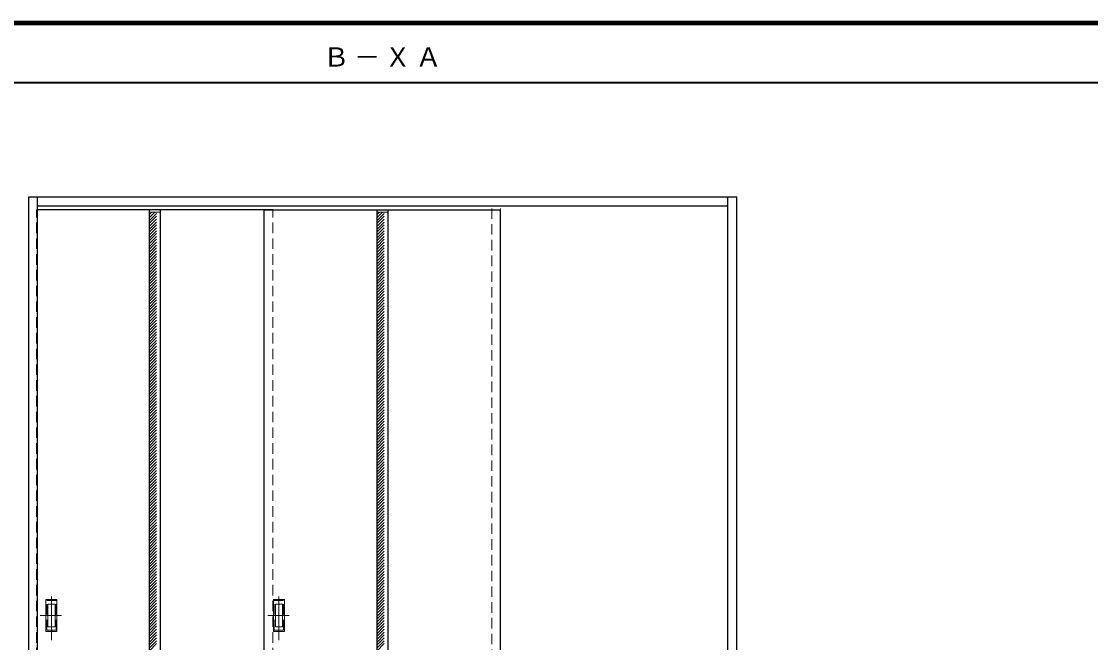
# Model space of a CAD drawing. Units: millimetres, scale not verified. Extents: x -6000 to 5700, y -4307 to 4260.
# Drawn here: x -3932 to -267, y 2045 to 4175 of the extents above; entities that cross this region are included whole.
import ezdxf

# ---------------------------------------------------------------- set-up
doc = ezdxf.new("R2010")
doc.units = ezdxf.units.MM
doc.header["$LTSCALE"] = 30
doc.linetypes.add('CHAIN1', pattern=[8, 5, -1, 1, -1])
doc.linetypes.add('DASHED1', pattern=[1.8, 1.2, -0.6])
for name, color, linetype, lineweight in [('0-2_扉', 3, 'Continuous', 25), ('0-4_枠', 3, 'Continuous', 25), ('0-6_引手', 7, 'Continuous', 18), ('0-A_文字', 7, 'Continuous', 18), ('0-C_ハッチ', 4, 'DASHED1', 9), ('F-1_枠', 6, 'Continuous', 40)]:
    doc.layers.add(name, color=color, linetype=linetype, lineweight=lineweight)
doc.styles.add('ＭＳ ゴシック', font='')
doc.styles.get('ＭＳ ゴシック').set_extended_font_data('MS Gothic')

msp = doc.modelspace()

# ---------------------------------------------------------------- linework, layer by layer
at = {"layer": '0-2_扉', "color": 4, "linetype": 'DASHED1', "lineweight": 9}
for p, q in [((-3877, 3529), (-3880, 3529)), ((-3880, 1181), (-3880, 3529)), ((-3070, 1181), (-3070, 3529)), ((-2320, 1176), (-2320, 3543)), ((-2290, 1176), (-2290, 3543))]:
    msp.add_line(p, q, dxfattribs=at)
at = {"layer": '0-2_扉'}
for p, q in [((-3070, 3529), (-3877, 3529)), ((-3494, 3529), (-3494, 1181)), ((-3456, 3529), (-3456, 1181)), ((-3070, 3529), (-3100, 3529)), ((-3100, 3529), (-2290, 3529)), ((-3100, 1181), (-3100, 3529)), ((-2714, 3529), (-2714, 1181)), ((-2676, 3529), (-2676, 1181)), ((-2290, 1181), (-2290, 3529))]:
    msp.add_line(p, q, dxfattribs=at)
at = {"layer": '0-2_扉', "color": 7, "lineweight": 18}
for p, q in [((-3494, 3521), (-3456, 3521)), ((-2714, 3521), (-2676, 3521))]:
    msp.add_line(p, q, dxfattribs=at)
at = {"layer": '0-4_枠'}
for p, q in [((-3907, 3573), (-1480, 3573)), ((-3877, 1173), (-3877, 3573)), ((-1510, 1173), (-1510, 3573)), ((-1480, 1173), (-1480, 3573)), ((-3877, 3543), (-1510, 3543))]:
    msp.add_line(p, q, dxfattribs=at)
msp.add_lwpolyline([(-3877, 1173), (-3907, 1173), (-3907, 3573)], dxfattribs=at)
at = {"layer": '0-6_引手', "linetype": 'CHAIN1'}
for p, q in [((-3829, 2053.27), (-3829, 2224.12)), ((-3049, 2053.27), (-3049, 2224.12)), ((-3867.07, 2138.5), (-3794.56, 2138.5)), ((-3087.07, 2138.5), (-3014.56, 2138.5))]:
    msp.add_line(p, q, dxfattribs=at)
at = {"layer": '0-6_引手'}
for p, q in [((-3848, 2193.5), (-3810, 2193.5)), ((-3848, 2083.5), (-3848, 2193.5)), ((-3841.5, 2177.5), (-3816.5, 2177.5)), ((-3841.5, 2099.5), (-3841.5, 2177.5)), ((-3816.5, 2099.5), (-3816.5, 2177.5)), ((-3810, 2083.5), (-3810, 2193.5)), ((-3068, 2193.5), (-3030, 2193.5)), ((-3068, 2083.5), (-3068, 2193.5)), ((-3061.5, 2177.5), (-3036.5, 2177.5)), ((-3061.5, 2099.5), (-3061.5, 2177.5)), ((-3036.5, 2099.5), (-3036.5, 2177.5)), ((-3030, 2083.5), (-3030, 2193.5)), ((-3841.5, 2099.5), (-3816.5, 2099.5)), ((-3061.5, 2099.5), (-3036.5, 2099.5)), ((-3848, 2083.5), (-3810, 2083.5)), ((-3068, 2083.5), (-3030, 2083.5))]:
    msp.add_line(p, q, dxfattribs=at)
at = {"layer": '0-6_引手', "linetype": 'DASHED1'}
for p, q in [((-3813, 2087.5), (-3813, 2189.5)), ((-3033, 2087.5), (-3033, 2189.5)), ((-3845, 2087.5), (-3813, 2087.5)), ((-3065, 2087.5), (-3033, 2087.5))]:
    msp.add_line(p, q, dxfattribs=at)
for points in [[(-3845, 2087.5), (-3845, 2189.5), (-3813, 2189.5)], [(-3065, 2087.5), (-3065, 2189.5), (-3033, 2189.5)]]:
    msp.add_lwpolyline(points, dxfattribs=at)
at = {"layer": '0-C_ハッチ'}
for p, q in [((-3494, 3511.3), (-3484.3, 3521)), ((-3494, 3491.5), (-3464.5, 3521)), ((-3494, 3501.4), (-3474.4, 3521)), ((-3494, 3481.6), (-3456, 3519.6)), ((-2714, 3511.3), (-2704.3, 3521)), ((-2714, 3491.5), (-2684.5, 3521)), ((-2714, 3501.4), (-2694.4, 3521)), ((-2714, 3481.6), (-2676, 3519.6)), ((-3494, 3471.7), (-3456, 3509.7)), ((-3494, 3461.8), (-3456, 3499.8)), ((-3494, 3451.9), (-3456, 3489.9)), ((-2714, 3471.7), (-2676, 3509.7)), ((-2714, 3461.8), (-2676, 3499.8)), ((-2714, 3451.9), (-2676, 3489.9)), ((-3494, 3442), (-3456, 3480)), ((-3494, 3432.1), (-3456, 3470.1)), ((-3494, 3422.2), (-3456, 3460.2)), ((-3494, 3412.3), (-3456, 3450.3)), ((-2714, 3442), (-2676, 3480)), ((-2714, 3432.1), (-2676, 3470.1)), ((-2714, 3422.2), (-2676, 3460.2)), ((-2714, 3412.3), (-2676, 3450.3)), ((-3494, 3402.41), (-3456, 3440.41)), ((-3494, 3392.51), (-3456, 3430.51)), ((-3494, 3382.61), (-3456, 3420.61)), ((-3494, 3372.71), (-3456, 3410.71)), ((-2714, 3402.41), (-2676, 3440.41)), ((-2714, 3392.51), (-2676, 3430.51)), ((-2714, 3382.61), (-2676, 3420.61)), ((-2714, 3372.71), (-2676, 3410.71)), ((-3494, 3362.81), (-3456, 3400.81)), ((-3494, 3352.91), (-3456, 3390.91)), ((-3494, 3343.01), (-3456, 3381.01)), ((-2714, 3362.81), (-2676, 3400.81)), ((-2714, 3352.91), (-2676, 3390.91)), ((-2714, 3343.01), (-2676, 3381.01)), ((-3494, 3333.11), (-3456, 3371.11)), ((-3494, 3323.21), (-3456, 3361.21)), ((-3494, 3313.31), (-3456, 3351.31)), ((-3494, 3303.41), (-3456, 3341.41)), ((-2714, 3333.11), (-2676, 3371.11)), ((-2714, 3323.21), (-2676, 3361.21)), ((-2714, 3313.31), (-2676, 3351.31)), ((-2714, 3303.41), (-2676, 3341.41)), ((-3494, 3293.51), (-3456, 3331.51)), ((-3494, 3283.61), (-3456, 3321.61)), ((-3494, 3273.71), (-3456, 3311.71)), ((-3494, 3263.81), (-3456, 3301.81)), ((-2714, 3293.51), (-2676, 3331.51)), ((-2714, 3283.61), (-2676, 3321.61)), ((-2714, 3273.71), (-2676, 3311.71)), ((-2714, 3263.81), (-2676, 3301.81)), ((-3494, 3253.91), (-3456, 3291.91)), ((-3494, 3244.01), (-3456, 3282.01)), ((-3494, 3234.11), (-3456, 3272.11)), ((-3494, 3224.21), (-3456, 3262.21)), ((-2714, 3253.91), (-2676, 3291.91)), ((-2714, 3244.01), (-2676, 3282.01)), ((-2714, 3234.11), (-2676, 3272.11)), ((-2714, 3224.21), (-2676, 3262.21)), ((-3494, 3214.31), (-3456, 3252.31)), ((-3494, 3204.42), (-3456, 3242.42)), ((-3494, 3194.52), (-3456, 3232.52)), ((-2714, 3214.31), (-2676, 3252.31)), ((-2714, 3204.42), (-2676, 3242.42)), ((-2714, 3194.52), (-2676, 3232.52)), ((-3494, 3184.62), (-3456, 3222.62)), ((-3494, 3174.72), (-3456, 3212.72)), ((-3494, 3164.82), (-3456, 3202.82)), ((-3494, 3154.92), (-3456, 3192.92)), ((-2714, 3184.62), (-2676, 3222.62)), ((-2714, 3174.72), (-2676, 3212.72)), ((-2714, 3164.82), (-2676, 3202.82)), ((-2714, 3154.92), (-2676, 3192.92)), ((-3494, 3145.02), (-3456, 3183.02)), ((-3494, 3135.12), (-3456, 3173.12)), ((-3494, 3125.22), (-3456, 3163.22)), ((-3494, 3115.32), (-3456, 3153.32)), ((-2714, 3145.02), (-2676, 3183.02)), ((-2714, 3135.12), (-2676, 3173.12)), ((-2714, 3125.22), (-2676, 3163.22)), ((-2714, 3115.32), (-2676, 3153.32)), ((-3494, 3105.42), (-3456, 3143.42)), ((-3494, 3095.52), (-3456, 3133.52)), ((-3494, 3085.62), (-3456, 3123.62)), ((-2714, 3105.42), (-2676, 3143.42)), ((-2714, 3095.52), (-2676, 3133.52)), ((-2714, 3085.62), (-2676, 3123.62)), ((-3494, 3075.72), (-3456, 3113.72)), ((-3494, 3065.82), (-3456, 3103.82)), ((-3494, 3055.92), (-3456, 3093.92)), ((-3494, 3046.02), (-3456, 3084.02)), ((-2714, 3075.72), (-2676, 3113.72)), ((-2714, 3065.82), (-2676, 3103.82)), ((-2714, 3055.92), (-2676, 3093.92)), ((-2714, 3046.02), (-2676, 3084.02)), ((-3494, 3036.12), (-3456, 3074.12)), ((-3494, 3026.22), (-3456, 3064.22)), ((-3494, 3016.32), (-3456, 3054.32)), ((-3494, 3006.43), (-3456, 3044.43)), ((-2714, 3036.12), (-2676, 3074.12)), ((-2714, 3026.22), (-2676, 3064.22)), ((-2714, 3016.32), (-2676, 3054.32)), ((-2714, 3006.43), (-2676, 3044.43)), ((-3494, 2996.53), (-3456, 3034.53)), ((-3494, 2986.63), (-3456, 3024.63)), ((-3494, 2976.73), (-3456, 3014.73)), ((-2714, 2996.53), (-2676, 3034.53)), ((-2714, 2986.63), (-2676, 3024.63)), ((-2714, 2976.73), (-2676, 3014.73)), ((-3494, 2966.83), (-3456, 3004.83)), ((-3494, 2956.93), (-3456, 2994.93)), ((-3494, 2947.03), (-3456, 2985.03)), ((-3494, 2937.13), (-3456, 2975.13)), ((-2714, 2966.83), (-2676, 3004.83)), ((-2714, 2956.93), (-2676, 2994.93)), ((-2714, 2947.03), (-2676, 2985.03)), ((-2714, 2937.13), (-2676, 2975.13)), ((-3494, 2927.23), (-3456, 2965.23)), ((-3494, 2917.33), (-3456, 2955.33)), ((-3494, 2907.43), (-3456, 2945.43)), ((-3494, 2897.53), (-3456, 2935.53)), ((-2714, 2927.23), (-2676, 2965.23)), ((-2714, 2917.33), (-2676, 2955.33)), ((-2714, 2907.43), (-2676, 2945.43)), ((-2714, 2897.53), (-2676, 2935.53)), ((-3494, 2887.63), (-3456, 2925.63)), ((-3494, 2877.73), (-3456, 2915.73)), ((-3494, 2867.83), (-3456, 2905.83)), ((-3494, 2857.93), (-3456, 2895.93)), ((-2714, 2887.63), (-2676, 2925.63)), ((-2714, 2877.73), (-2676, 2915.73)), ((-2714, 2867.83), (-2676, 2905.83)), ((-2714, 2857.93), (-2676, 2895.93)), ((-3494, 2848.03), (-3456, 2886.03)), ((-3494, 2838.13), (-3456, 2876.13)), ((-3494, 2828.23), (-3456, 2866.23)), ((-2714, 2848.03), (-2676, 2886.03)), ((-2714, 2838.13), (-2676, 2876.13)), ((-2714, 2828.23), (-2676, 2866.23)), ((-3494, 2818.33), (-3456, 2856.33)), ((-3494, 2808.44), (-3456, 2846.44)), ((-3494, 2798.54), (-3456, 2836.54)), ((-3494, 2788.64), (-3456, 2826.64)), ((-2714, 2818.33), (-2676, 2856.33)), ((-2714, 2808.44), (-2676, 2846.44)), ((-2714, 2798.54), (-2676, 2836.54)), ((-2714, 2788.64), (-2676, 2826.64)), ((-3494, 2778.74), (-3456, 2816.74)), ((-3494, 2768.84), (-3456, 2806.84)), ((-3494, 2758.94), (-3456, 2796.94)), ((-3494, 2749.04), (-3456, 2787.04)), ((-2714, 2778.74), (-2676, 2816.74)), ((-2714, 2768.84), (-2676, 2806.84)), ((-2714, 2758.94), (-2676, 2796.94)), ((-2714, 2749.04), (-2676, 2787.04)), ((-3494, 2739.14), (-3456, 2777.14)), ((-3494, 2729.24), (-3456, 2767.24)), ((-3494, 2719.34), (-3456, 2757.34)), ((-2714, 2739.14), (-2676, 2777.14)), ((-2714, 2729.24), (-2676, 2767.24)), ((-2714, 2719.34), (-2676, 2757.34)), ((-3494, 2709.44), (-3456, 2747.44)), ((-3494, 2699.54), (-3456, 2737.54)), ((-3494, 2689.64), (-3456, 2727.64)), ((-3494, 2679.74), (-3456, 2717.74)), ((-2714, 2709.44), (-2676, 2747.44)), ((-2714, 2699.54), (-2676, 2737.54)), ((-2714, 2689.64), (-2676, 2727.64)), ((-2714, 2679.74), (-2676, 2717.74)), ((-3494, 2669.84), (-3456, 2707.84)), ((-3494, 2659.94), (-3456, 2697.94)), ((-3494, 2650.04), (-3456, 2688.04)), ((-3494, 2640.14), (-3456, 2678.14)), ((-2714, 2669.84), (-2676, 2707.84)), ((-2714, 2659.94), (-2676, 2697.94)), ((-2714, 2650.04), (-2676, 2688.04)), ((-2714, 2640.14), (-2676, 2678.14)), ((-3494, 2630.24), (-3456, 2668.24)), ((-3494, 2620.34), (-3456, 2658.34)), ((-3494, 2610.45), (-3456, 2648.45)), ((-2714, 2630.24), (-2676, 2668.24)), ((-2714, 2620.34), (-2676, 2658.34)), ((-2714, 2610.45), (-2676, 2648.45)), ((-3494, 2600.55), (-3456, 2638.55)), ((-3494, 2590.65), (-3456, 2628.65)), ((-3494, 2580.75), (-3456, 2618.75)), ((-3494, 2570.85), (-3456, 2608.85)), ((-2714, 2600.55), (-2676, 2638.55)), ((-2714, 2590.65), (-2676, 2628.65)), ((-2714, 2580.75), (-2676, 2618.75)), ((-2714, 2570.85), (-2676, 2608.85)), ((-3494, 2560.95), (-3456, 2598.95)), ((-3494, 2551.05), (-3456, 2589.05)), ((-3494, 2541.15), (-3456, 2579.15)), ((-3494, 2531.25), (-3456, 2569.25)), ((-2714, 2560.95), (-2676, 2598.95)), ((-2714, 2551.05), (-2676, 2589.05)), ((-2714, 2541.15), (-2676, 2579.15)), ((-2714, 2531.25), (-2676, 2569.25)), ((-3494, 2521.35), (-3456, 2559.35)), ((-3494, 2511.45), (-3456, 2549.45)), ((-3494, 2501.55), (-3456, 2539.55)), ((-3494, 2491.65), (-3456, 2529.65)), ((-2714, 2521.35), (-2676, 2559.35)), ((-2714, 2511.45), (-2676, 2549.45)), ((-2714, 2501.55), (-2676, 2539.55)), ((-2714, 2491.65), (-2676, 2529.65)), ((-3494, 2481.75), (-3456, 2519.75)), ((-3494, 2471.85), (-3456, 2509.85)), ((-3494, 2461.95), (-3456, 2499.95)), ((-2714, 2481.75), (-2676, 2519.75)), ((-2714, 2471.85), (-2676, 2509.85)), ((-2714, 2461.95), (-2676, 2499.95)), ((-3494, 2452.05), (-3456, 2490.05)), ((-3494, 2442.15), (-3456, 2480.15)), ((-3494, 2432.25), (-3456, 2470.25)), ((-3494, 2422.36), (-3456, 2460.36)), ((-2714, 2452.05), (-2676, 2490.05)), ((-2714, 2442.15), (-2676, 2480.15)), ((-2714, 2432.25), (-2676, 2470.25)), ((-2714, 2422.36), (-2676, 2460.36)), ((-3494, 2412.46), (-3456, 2450.46)), ((-3494, 2402.56), (-3456, 2440.56)), ((-3494, 2392.66), (-3456, 2430.66)), ((-3494, 2382.76), (-3456, 2420.76)), ((-2714, 2412.46), (-2676, 2450.46)), ((-2714, 2402.56), (-2676, 2440.56)), ((-2714, 2392.66), (-2676, 2430.66)), ((-2714, 2382.76), (-2676, 2420.76)), ((-3494, 2372.86), (-3456, 2410.86)), ((-3494, 2362.96), (-3456, 2400.96)), ((-3494, 2353.06), (-3456, 2391.06)), ((-2714, 2372.86), (-2676, 2410.86)), ((-2714, 2362.96), (-2676, 2400.96)), ((-2714, 2353.06), (-2676, 2391.06)), ((-3494, 2343.16), (-3456, 2381.16)), ((-3494, 2333.26), (-3456, 2371.26)), ((-3494, 2323.36), (-3456, 2361.36)), ((-3494, 2313.46), (-3456, 2351.46)), ((-2714, 2343.16), (-2676, 2381.16)), ((-2714, 2333.26), (-2676, 2371.26)), ((-2714, 2323.36), (-2676, 2361.36)), ((-2714, 2313.46), (-2676, 2351.46)), ((-3494, 2303.56), (-3456, 2341.56)), ((-3494, 2293.66), (-3456, 2331.66)), ((-3494, 2283.76), (-3456, 2321.76)), ((-3494, 2273.86), (-3456, 2311.86)), ((-2714, 2303.56), (-2676, 2341.56)), ((-2714, 2293.66), (-2676, 2331.66)), ((-2714, 2283.76), (-2676, 2321.76)), ((-2714, 2273.86), (-2676, 2311.86)), ((-3494, 2263.96), (-3456, 2301.96)), ((-3494, 2254.06), (-3456, 2292.06)), ((-3494, 2244.16), (-3456, 2282.16)), ((-2714, 2263.96), (-2676, 2301.96)), ((-2714, 2254.06), (-2676, 2292.06)), ((-2714, 2244.16), (-2676, 2282.16)), ((-3494, 2234.26), (-3456, 2272.26)), ((-3494, 2224.37), (-3456, 2262.37)), ((-3494, 2214.47), (-3456, 2252.47)), ((-3494, 2204.57), (-3456, 2242.57)), ((-2714, 2234.26), (-2676, 2272.26)), ((-2714, 2224.37), (-2676, 2262.37)), ((-2714, 2214.47), (-2676, 2252.47)), ((-2714, 2204.57), (-2676, 2242.57)), ((-3494, 2194.67), (-3456, 2232.67)), ((-3494, 2184.77), (-3456, 2222.77)), ((-3494, 2174.87), (-3456, 2212.87)), ((-3494, 2164.97), (-3456, 2202.97)), ((-2714, 2194.67), (-2676, 2232.67)), ((-2714, 2184.77), (-2676, 2222.77)), ((-2714, 2174.87), (-2676, 2212.87)), ((-2714, 2164.97), (-2676, 2202.97)), ((-3494, 2155.07), (-3456, 2193.07)), ((-3494, 2145.17), (-3456, 2183.17)), ((-3494, 2135.27), (-3456, 2173.27)), ((-3494, 2125.37), (-3456, 2163.37)), ((-2714, 2155.07), (-2676, 2193.07)), ((-2714, 2145.17), (-2676, 2183.17)), ((-2714, 2135.27), (-2676, 2173.27)), ((-2714, 2125.37), (-2676, 2163.37)), ((-3494, 2115.47), (-3456, 2153.47)), ((-3494, 2105.57), (-3456, 2143.57)), ((-3494, 2095.67), (-3456, 2133.67)), ((-2714, 2115.47), (-2676, 2153.47)), ((-2714, 2105.57), (-2676, 2143.57)), ((-2714, 2095.67), (-2676, 2133.67)), ((-3494, 2085.77), (-3456, 2123.77)), ((-3494, 2075.87), (-3456, 2113.87)), ((-3494, 2065.97), (-3456, 2103.97)), ((-3494, 2056.07), (-3456, 2094.07)), ((-2714, 2085.77), (-2676, 2123.77)), ((-2714, 2075.87), (-2676, 2113.87)), ((-2714, 2065.97), (-2676, 2103.97)), ((-2714, 2056.07), (-2676, 2094.07)), ((-3494, 2046.17), (-3456, 2084.17)), ((-3494, 2036.27), (-3456, 2074.27)), ((-3494, 2026.38), (-3456, 2064.38)), ((-3494, 2016.48), (-3456, 2054.48)), ((-2714, 2046.17), (-2676, 2084.17)), ((-2714, 2036.27), (-2676, 2074.27)), ((-2714, 2026.38), (-2676, 2064.38)), ((-2714, 2016.48), (-2676, 2054.48))]:
    msp.add_line(p, q, dxfattribs=at)
at = {"layer": 'F-1_枠'}
for p, q in [((-6000, 4175), (5700, 4175)), ((-6000, 4170), (5700, 4170)), ((-6000, 4165), (5700, 4165)), ((-6000, 3965), (5700, 3965))]:
    msp.add_line(p, q, dxfattribs=at)

# ---------------------------------------------------------------- texts
at = {"layer": '0-A_文字', "insert": (-2897.5, 4020), "char_height": 65.98, "attachment_point": 7, "style": 'ＭＳ ゴシック'}
msp.add_mtext('\\T1.17;Ｂ－ＸＡ', dxfattribs=at)

doc.saveas('drawing.dxf')
